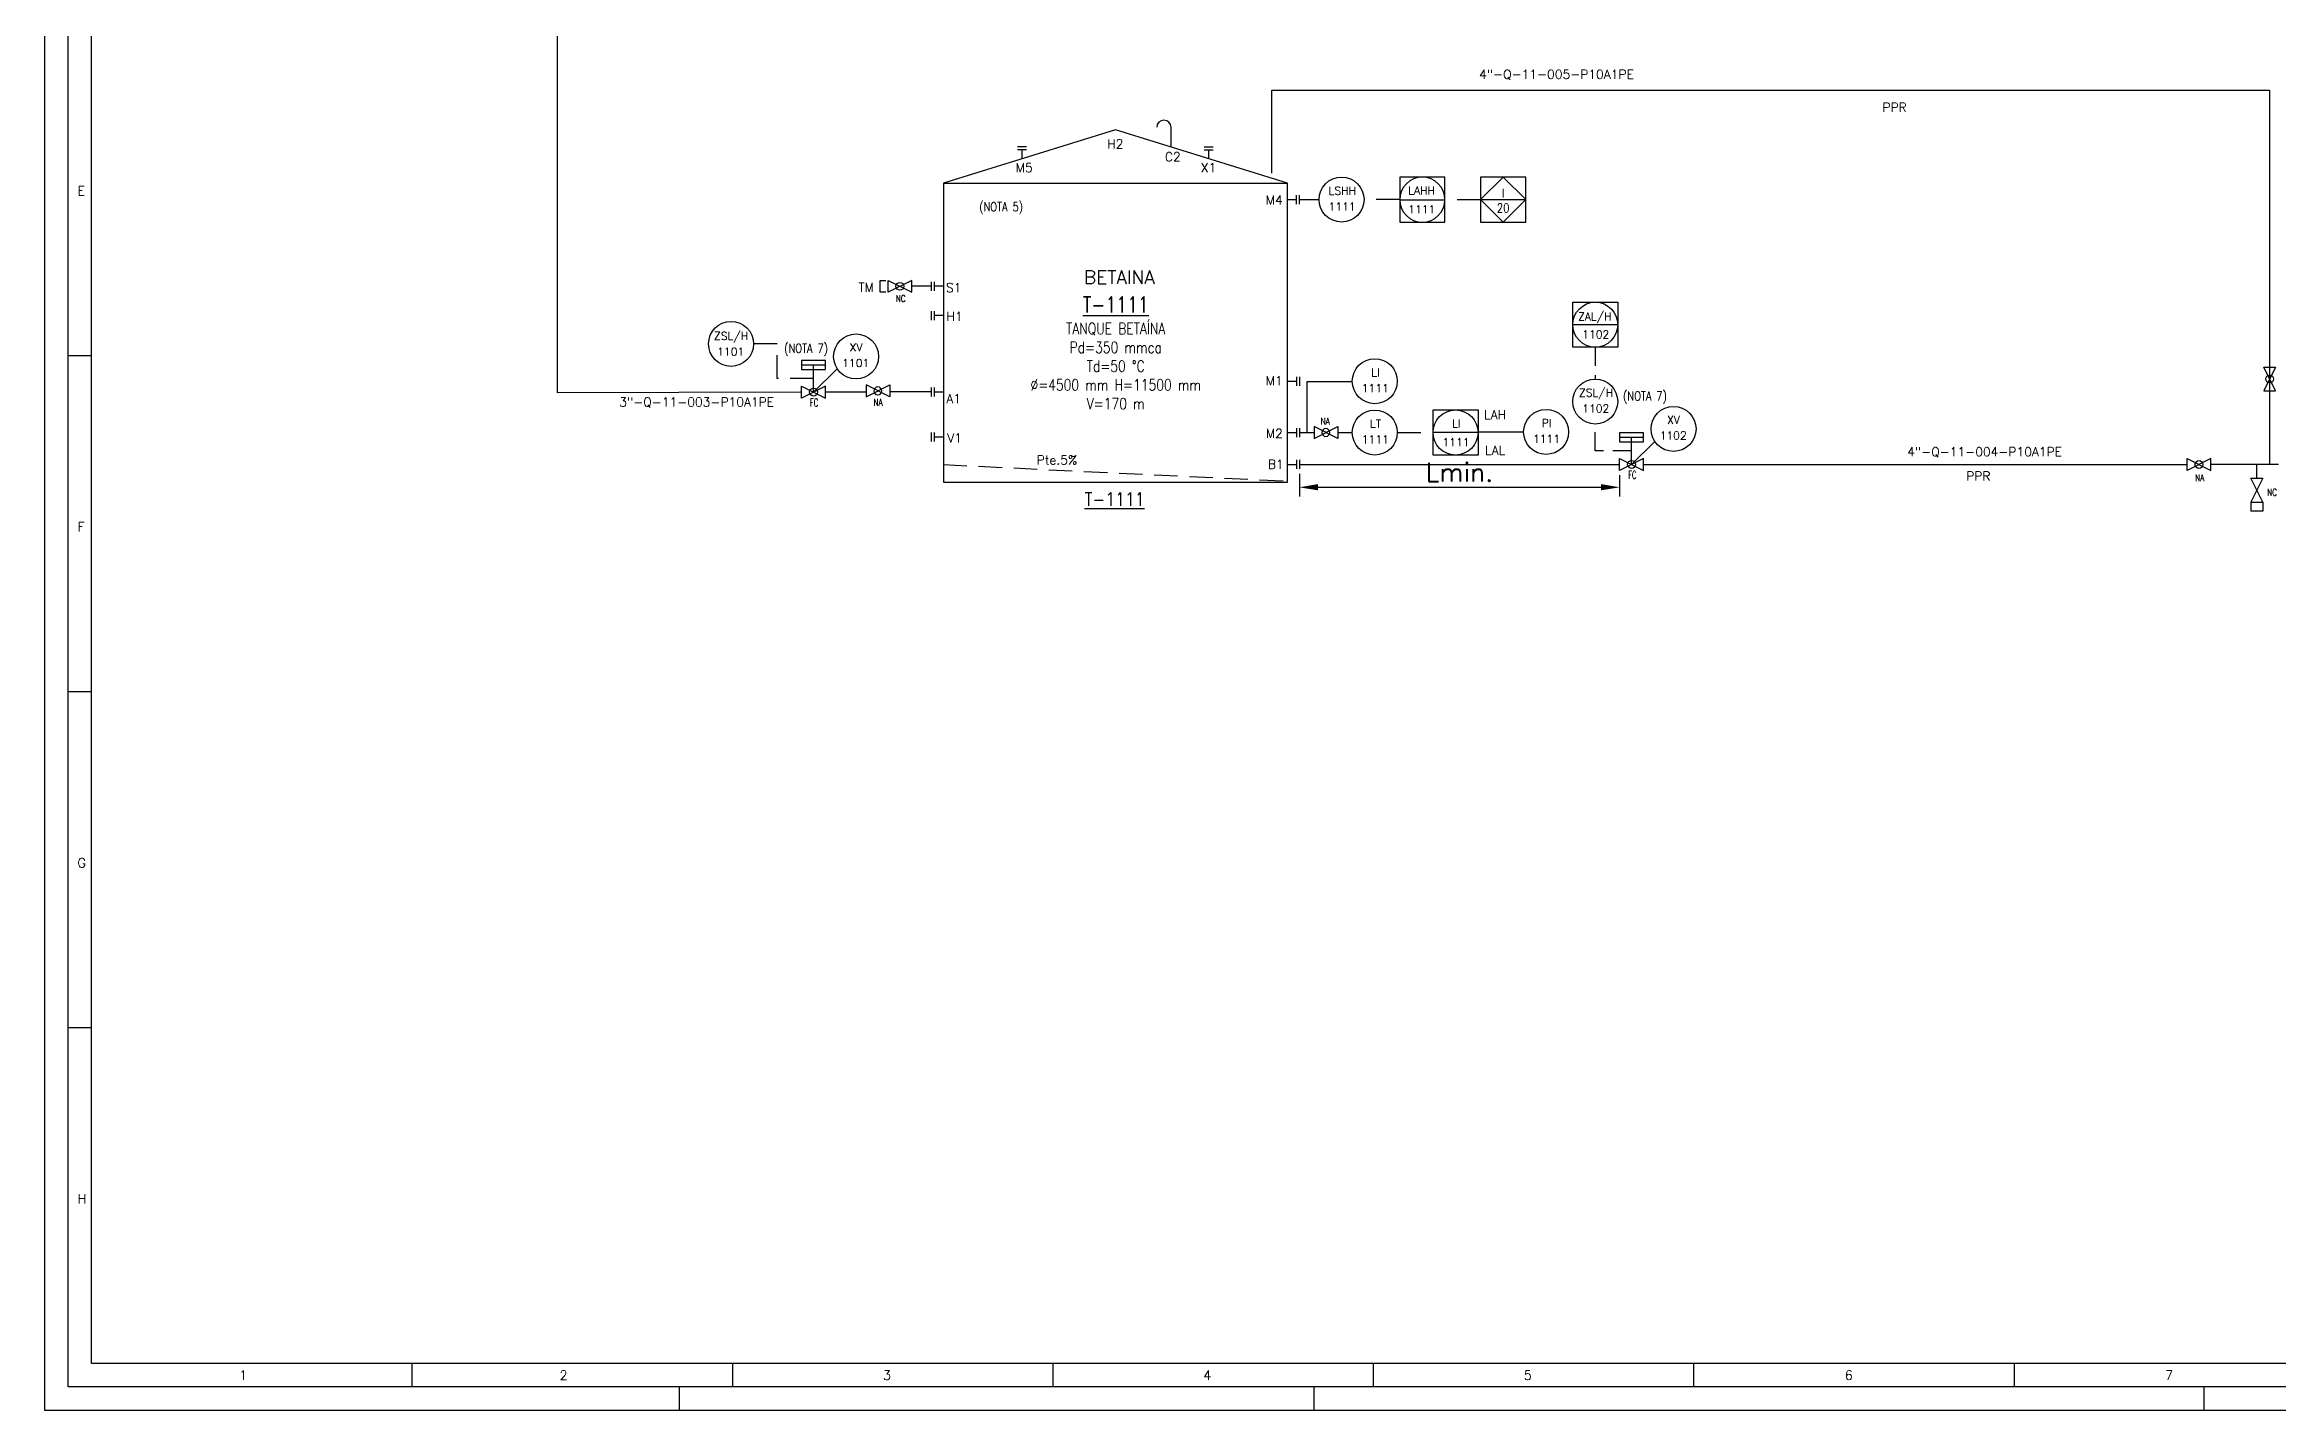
# Model space of a CAD drawing. Header units: millimetres. Extents: x 559 to 3993, y 623 to 920.
# Drawn here: x 3572.7 to 3810.8, y 622.9 to 768.5 of the extents above; entities that cross this region are included whole.
import ezdxf
from ezdxf.enums import TextEntityAlignment as Align

# ---------------------------------------------------------------- set-up
doc = ezdxf.new("R2010")
doc.units = ezdxf.units.MM
doc.linetypes.add('TRAZOS', pattern=[0.75, 0.5, -0.25])
for name, color, linetype in [('CAJETIN', 1, 'Continuous'), ('COTAS', 4, 'Continuous'), ('EQUIPOS', 5, 'Continuous'), ('EQUIPOS 02', 1, 'Continuous'), ('FORMATO', 7, 'Continuous'), ('INSTRUMENTOS', 1, 'Continuous'), ('TEX', 7, 'Continuous'), ('TEXTO-INSTRUMENTACION', 7, 'Continuous'), ('TEXTO-VALVULAS Y ACCESORIOS', 7, 'Continuous'), ('TUBERIA', 5, 'Continuous'), ('VALVULAS Y ACCESORIOS', 1, 'Continuous')]:
    doc.layers.add(name, color=color, linetype=linetype)
doc.styles.add('PY', font='ROMANS.shx')
doc.styles.add('PY1', font='ROMANS.shx', dxfattribs={"width": 0.8})
doc.styles.add('PY3', font='ROMANS.shx', dxfattribs={"width": 0.6})
doc.styles.add('TXT', font='txt')
doc.linetypes.add('SEÑAL_MECANICA2', pattern='A,4.411183,["o",PY,S=4.130212,R=360,X=0,Y=-1.374288],0.588817,-0.374158,["",PY,S=2,R=360,X=0,Y=-0.688262],-2.183682', length=7.55784)
doc.dimstyles.new('1-5', dxfattribs={"dimtxt": 2, "dimasz": 2, "dimexe": 1, "dimexo": 0.5, "dimgap": 0.6, "dimtad": 1, "dimdec": 0, "dimlfac": 5, "dimzin": 0, "dimdsep": 46, "dimtxsty": 'PY', "dimcen": 0.7, "dimclrd": 4, "dimclre": 4, "dimclrt": 7, "dimazin": 0, "dimtfac": 1, "dimtdec": 0, "dimtofl": 0, "dimtmove": 0, "dimatfit": 3, "dimfxl": 1, "dimtolj": 1, "dimtzin": 0, "dimarcsym": 0})

# ---------------------------------------------------------------- blocks, each defined once
blk = doc.blocks.new('VALV GLOB-V')
at = {"layer": 'INSTRUMENTOS', "color": 1, "flags": 128}
blk.add_lwpolyline([(5.7, -1.43), (5.7, 1.43), (0, -1.43), (0, 1.43)], close=True, dxfattribs=at)
at = {"layer": 'INSTRUMENTOS', "color": 1}
blk.add_circle((2.85, 0), 0.95, dxfattribs=at)
at = {"layer": 'INSTRUMENTOS', "color": 7, "linetype": 'SEÑAL_MECANICA2', "style": 'PY'}
blk.add_attdef('REF.', text='', height=2, dxfattribs=at).set_placement((3, -3.37), align=Align.MIDDLE)
blk = doc.blocks.new('SEÑAL CIR')
at = {"color": 1}
blk.add_circle((0, 5.7), 5.7, dxfattribs=at)
at = {"layer": 'INSTRUMENTOS', "linetype": 'Continuous', "style": 'PY', "flags": 4}
for p in [(0.18, 6.94), (0.13, 2.95)]:
    blk.add_attdef('---', text='', height=2, dxfattribs=at).set_placement(p, align=Align.CENTER)
blk = doc.blocks.new('SEÑAL CIRCU MARCO')
at = {"color": 1, "linetype": 'Continuous', "ltscale": 0.5}
blk.add_line((5.7, 5.7), (-5.7, 5.7), dxfattribs=at)
at = {"color": 1, "flags": 128}
blk.add_lwpolyline([(5.7, 0), (-5.7, 0), (-5.7, 11.4), (5.7, 11.4)], close=True, dxfattribs=at)
at = {"color": 1}
blk.add_circle((0, 5.7), 5.7, dxfattribs=at)
at = {"style": 'PY'}
for tag, p in [('XXX', (0.18, 7.98)), ('YYY', (0.13, 3.24))]:
    blk.add_attdef(tag, text='', height=2, dxfattribs=at).set_placement(p, align=Align.MIDDLE)
blk = doc.blocks.new('SECUENCIA PROGRAMADA EN SISTEMA DE CONTROL PLC')
at = {"layer": 'INSTRUMENTOS'}
blk.add_line((-5, 5), (5, 5), dxfattribs=at)
at = {"layer": 'INSTRUMENTOS', "flags": 128}
for points in [[(0, 0), (-5, 5), (0, 10), (5, 5)], [(-5, 0), (5, 0), (5, 10), (-5, 10)]]:
    blk.add_lwpolyline(points, close=True, dxfattribs=at)
at = {"layer": 'TEXTO-INSTRUMENTACION', "linetype": 'Continuous', "style": 'PY1', "width": 0.8}
for tag, p in [('XXX', (0.01, 6.43)), ('YYY', (0.01, 3.17))]:
    blk.add_attdef(tag, text='', height=2, dxfattribs=at).set_placement(p, align=Align.MIDDLE_CENTER)
blk = doc.blocks.new('*D18')
at = {"layer": 'COTAS', "color": 4, "lineweight": -2}
for p, q in [((3706.54, 722.78), (3706.54, 720.33)), ((3740.69, 722.62), (3740.69, 720.33)), ((3708.54, 721.33), (3738.69, 721.33))]:
    blk.add_line(p, q, dxfattribs=at)
at = {"layer": 'COTAS', "color": 4}
for points in [[(3708.54, 721.67), (3708.54, 721), (3706.54, 721.33)], [(3738.69, 721), (3738.69, 721.67), (3740.69, 721.33)]]:
    blk.add_solid(points, dxfattribs=at)
at = {"layer": 'Defpoints', "color": 0}
for p in [(3706.54, 723.28), (3740.69, 723.12), (3740.69, 721.33)]:
    blk.add_point(p, dxfattribs=at)
at = {"layer": 'COTAS', "color": 7, "insert": (3723.61, 722.93), "char_height": 2, "attachment_point": 5, "style": 'PY'}
blk.add_mtext('\\A1;Lmin.', dxfattribs=at)
blk = doc.blocks.new('VALV TIPO COMPUERTA')
at = {"layer": 'VALVULAS Y ACCESORIOS', "flags": 128}
blk.add_lwpolyline([(0, -1.33), (0, 1.33), (5.33, -1.33), (5.33, 1.33)], close=True, dxfattribs=at)
at = {"layer": 'TEXTO-VALVULAS Y ACCESORIOS', "linetype": 'SEÑAL_MECANICA2', "style": 'PY1', "width": 0.8}
blk.add_attdef('REF.', text='', height=2, dxfattribs=at).set_placement((2.94, -3.07), align=Align.MIDDLE)
blk = doc.blocks.new('TAPA ROSCADA S.W.')
at = {"layer": 'VALVULAS Y ACCESORIOS', "ltscale": 0.1}
for p, q in [((-0.75, 1), (0.75, 1)), ((0.75, 1), (0.75, -1)), ((-0.75, -1), (0.75, -1))]:
    blk.add_line(p, q, dxfattribs=at)
blk = doc.blocks.new('MARCO-A1')
at = {"layer": 'FORMATO', "color": 5}
for p, q in [((5, 225.25), (10, 225.25)), ((5, 153.5), (10, 153.5)), ((5, 81.75), (10, 81.75)), ((78.42, 10), (78.42, 5)), ((146.83, 10), (146.83, 5)), ((215.25, 10), (215.25, 5)), ((283.67, 10), (283.67, 5)), ((352.08, 10), (352.08, 5)), ((420.5, 10), (420.5, 5))]:
    blk.add_line(p, q, dxfattribs=at)
at = {"layer": 'FORMATO', "color": 1, "linetype": 'Continuous'}
for p, q in [((135.5, 5), (135.5, 0)), ((271, 5), (271, 0)), ((461, 5), (461, 0))]:
    blk.add_line(p, q, dxfattribs=at)
at = {"layer": 'FORMATO', "color": 1}
blk.add_lwpolyline([(0, 594), (841, 594), (841, 0), (0, 0)], close=True, dxfattribs=at)
at = {"layer": 'FORMATO', "color": 5}
blk.add_lwpolyline([(5, 589), (836, 589), (836, 5), (5, 5)], close=True, dxfattribs=at)
at = {"layer": 'FORMATO', "color": 8, "linetype": 'Continuous'}
blk.add_lwpolyline([(10, 584), (831, 584), (831, 10), (10, 10)], close=True, dxfattribs=at)
at = {"layer": 'FORMATO', "color": 1, "style": 'PY'}
for s, p in [('E', (7, 259.42)), ('F', (7, 187.67)), ('G', (7, 115.92)), ('H', (7, 44.17)), ('1', (41.52, 6.5)), ('2', (109.93, 6.5)), ('3', (178.99, 6.5)), ('4', (247.4, 6.5)), ('5', (315.82, 6.5)), ('6', (384.34, 6.5)), ('7', (452.75, 6.5))]:
    blk.add_text(s, height=2, dxfattribs=at).set_placement(p)

msp = doc.modelspace()

# ---------------------------------------------------------------- linework, layer by layer
at = {"color": 1}
for p, q in [((3706.54, 752.01), (3708.64, 752.01)), ((3667.31, 742.76), (3665.21, 742.76)), ((3654.74, 731.48), (3657.22, 733.92)), ((3706.54, 727.17), (3708.1, 727.17)), ((3710.62, 727.17), (3712.19, 727.17)), ((3741.97, 723.76), (3744.46, 726.2))]:
    msp.add_line(p, q, dxfattribs=at)
at = {"color": 1, "flags": 128}
msp.add_lwpolyline([(3662.43, 743.36), (3661.79, 743.36), (3661.79, 742.16), (3662.43, 742.16)], dxfattribs=at)
at = {"layer": 'CAJETIN', "color": 1, "linetype": 'TRAZOS', "ltscale": 5}
for p, q in [((3717.24, 752.01), (3713.44, 752.01)), ((3725.85, 752), (3722.05, 752)), ((3650.86, 736.62), (3648.34, 736.62)), ((3650.86, 732.93), (3650.86, 736.62)), ((3654.74, 732.93), (3650.86, 732.93)), ((3716.98, 727.17), (3720.79, 727.17)), ((3668.59, 723.75), (3705.27, 721.98))]:
    msp.add_line(p, q, dxfattribs=at)
at = {"layer": 'CAJETIN', "color": 1, "linetype": 'TRAZOS', "ltscale": 4}
for p, q in [((3738.09, 736.27), (3738.09, 732.87)), ((3738.09, 725.21), (3738.09, 728.07)), ((3741.97, 725.21), (3738.09, 725.21))]:
    msp.add_line(p, q, dxfattribs=at)
at = {"layer": 'EQUIPOS'}
for p, q in [((3686.93, 759.46), (3668.59, 753.76)), ((3705.27, 753.76), (3686.93, 759.46)), ((3668.59, 753.76), (3668.59, 749.52)), ((3705.27, 723.76), (3705.27, 753.76)), ((3668.59, 749.52), (3668.59, 721.88)), ((3705.27, 721.88), (3705.27, 723.76)), ((3706.54, 723.76), (3740.69, 723.76)), ((3743.25, 723.76), (3801.2, 723.76)), ((3668.59, 721.88), (3705.27, 721.88))]:
    msp.add_line(p, q, dxfattribs=at)
at = {"layer": 'EQUIPOS', "linetype": 'Continuous', "flags": 128}
msp.add_lwpolyline([(3692.86, 757.62), (3692.86, 759.72, 1), (3691.33, 759.72, -1)], format="xyb", dxfattribs=at)
at = {"layer": 'EQUIPOS 02', "color": 5}
msp.add_line((3668.59, 753.76), (3705.27, 753.76), dxfattribs=at)
at = {"layer": 'TUBERIA', "linetype": 'Continuous'}
for p, q in [((3676.98, 756.37), (3676.98, 757.32)), ((3696.87, 756.37), (3696.87, 757.32)), ((3705.27, 752.01), (3706.22, 752.01)), ((3668.59, 742.76), (3667.63, 742.76)), ((3668.59, 739.64), (3667.63, 739.64)), ((3668.59, 731.49), (3667.63, 731.49)), ((3705.27, 732.64), (3706.22, 732.64)), ((3668.59, 726.68), (3667.63, 726.68)), ((3705.27, 727.17), (3706.22, 727.17)), ((3705.27, 723.76), (3706.22, 723.76))]:
    msp.add_line(p, q, dxfattribs=at)
at = {"layer": 'TUBERIA', "color": 5, "linetype": 'Continuous'}
for p, q in [((3653.34, 731.47), (3627.39, 731.4)), ((3654.76, 731.49), (3654.72, 731.49)), ((3660.33, 731.49), (3656.02, 731.49)), ((3667.31, 731.5), (3662.86, 731.5)), ((3810.93, 723.76), (3803.73, 723.76))]:
    msp.add_line(p, q, dxfattribs=at)
at = {"layer": 'TUBERIA', "color": 1}
for p, q in [((3712.18, 732.59), (3707.34, 732.59)), ((3707.34, 732.59), (3707.34, 727.17)), ((3730.44, 727.19), (3725.6, 727.19))]:
    msp.add_line(p, q, dxfattribs=at)
at = {"layer": 'TUBERIA', "lineweight": 30}
msp.add_line((3808.65, 722.29), (3808.65, 723.76), dxfattribs=at)
at = {"layer": 'TUBERIA', "color": 5, "linetype": 'Continuous'}
for points in [[(3810, 836.87), (3810, 790.55), (3627.39, 790.55), (3627.39, 731.4)], [(3703.6, 754.83), (3703.6, 763.67), (3810, 763.67), (3810, 723.76)]]:
    msp.add_lwpolyline(points, dxfattribs=at)
at = {"layer": 'VALVULAS Y ACCESORIOS', "ltscale": 0.1}
for p, q in [((3677.46, 757.64), (3676.5, 757.64)), ((3677.46, 757.32), (3676.5, 757.32)), ((3696.39, 757.64), (3697.35, 757.64)), ((3696.39, 757.32), (3697.35, 757.32)), ((3706.22, 751.53), (3706.22, 752.49)), ((3706.54, 751.53), (3706.54, 752.49)), ((3667.31, 742.28), (3667.31, 743.24)), ((3667.63, 742.28), (3667.63, 743.24)), ((3667.31, 739.16), (3667.31, 740.12)), ((3667.63, 739.16), (3667.63, 740.12)), ((3667.31, 731.01), (3667.31, 731.97)), ((3667.63, 731.01), (3667.63, 731.97)), ((3706.22, 733.12), (3706.22, 732.16)), ((3706.54, 733.12), (3706.54, 732.16)), ((3667.31, 726.2), (3667.31, 727.16)), ((3667.63, 726.2), (3667.63, 727.16)), ((3706.22, 727.65), (3706.22, 726.69)), ((3706.54, 727.65), (3706.54, 726.69)), ((3706.22, 724.24), (3706.22, 723.28)), ((3706.54, 724.24), (3706.54, 723.28))]:
    msp.add_line(p, q, dxfattribs=at)
at = {"layer": 'VALVULAS Y ACCESORIOS'}
for p, q in [((3653.46, 734.38), (3656.02, 734.38)), ((3654.74, 731.48), (3654.74, 734.38)), ((3740.69, 726.66), (3743.25, 726.66)), ((3741.97, 723.76), (3741.97, 726.66))]:
    msp.add_line(p, q, dxfattribs=at)
at = {"layer": 'VALVULAS Y ACCESORIOS', "flags": 128}
for points in [[(3653.46, 734.86), (3653.46, 733.9), (3656.02, 733.9), (3656.02, 734.86)], [(3653.46, 730.84), (3653.46, 732.12), (3656.02, 730.84), (3656.02, 732.12)], [(3740.69, 727.14), (3740.69, 726.18), (3743.25, 726.18), (3743.25, 727.14)], [(3740.69, 723.12), (3740.69, 724.4), (3743.25, 723.12), (3743.25, 724.4)]]:
    msp.add_lwpolyline(points, close=True, dxfattribs=at)

# ---------------------------------------------------------------- block references
at = {"xscale": 0.499409123998651, "yscale": 0.499409123998651, "zscale": 0.499409123998651}
msp.add_blockref('MARCO-A1', (3572.75, 622.89), dxfattribs=at)
at = {"linetype": 'Continuous'}
ref = msp.add_blockref('SEÑAL CIR', (3711.04, 749.61), dxfattribs=dict(at, xscale=0.4210079999999652, yscale=0.4210079999999652, zscale=0.4210079999999652))
ref.add_attrib('---', 'LSHH', dxfattribs={"layer": 'INSTRUMENTOS', "color": 7, "linetype": 'Continuous', "height": 0.842, "style": 'PY'}).set_placement((3711.12, 752.53), align=Align.CENTER)
ref.add_attrib('---', '1111', dxfattribs={"layer": 'INSTRUMENTOS', "color": 7, "linetype": 'Continuous', "height": 0.842, "style": 'PY'}).set_placement((3711.09, 750.85), align=Align.CENTER)
ref = msp.add_blockref('SEÑAL CIRCU MARCO', (3719.65, 749.6), dxfattribs=dict(xscale=-0.421338438523635, yscale=0.4213384385235259, zscale=0.4213384385235925))
ref.add_attrib('XXX', 'LAHH', dxfattribs={"height": 0.843, "style": 'PY'}).set_placement((3719.57, 752.97), align=Align.MIDDLE)
ref.add_attrib('YYY', '1111', dxfattribs={"height": 0.843, "style": 'PY'}).set_placement((3719.59, 750.97), align=Align.MIDDLE)
ref = msp.add_blockref('SECUENCIA PROGRAMADA EN SISTEMA DE CONTROL PLC', (3728.26, 749.59), dxfattribs=dict(xscale=0.4826744018982209, yscale=0.4826744018982209, zscale=0.4826744018982209))
ref.add_attrib('XXX', 'I', dxfattribs={"layer": 'TEXTO-INSTRUMENTACION', "linetype": 'Continuous', "height": 0.965, "style": 'TXT'}).set_placement((3728.27, 752.7), align=Align.MIDDLE_CENTER)
ref.add_attrib('YYY', '20', dxfattribs={"layer": 'TEXTO-INSTRUMENTACION', "linetype": 'Continuous', "height": 0.965, "style": 'PY1', "width": 0.8}).set_placement((3728.27, 751.12), align=Align.MIDDLE_CENTER)
at = {"linetype": 'Continuous', "xscale": 0.4431663157893854, "yscale": 0.4431663157893854, "zscale": 0.4431663157893854}
for p in [(3662.68, 742.76), (3801.2, 723.76)]:
    msp.add_blockref('VALV GLOB-V', p, dxfattribs=at)
ref = msp.add_blockref('SEÑAL CIRCU MARCO', (3738.09, 736.27), dxfattribs=dict(xscale=0.4210079999999652, yscale=0.4210079999999652, zscale=0.4210079999999652))
ref.add_attrib('XXX', 'ZAL/H', dxfattribs={"height": 0.842, "style": 'PY'}).set_placement((3738.04, 739.49), align=Align.MIDDLE)
ref.add_attrib('YYY', '1102', dxfattribs={"height": 0.842, "style": 'PY'}).set_placement((3738.14, 737.63), align=Align.MIDDLE)
at = {"linetype": 'Continuous'}
ref = msp.add_blockref('SEÑAL CIR', (3645.94, 734.22), dxfattribs=dict(at, xscale=0.4210079999999652, yscale=0.4210079999999652, zscale=0.4210079999999652))
ref.add_attrib('---', 'ZSL/H', dxfattribs={"layer": 'INSTRUMENTOS', "color": 7, "linetype": 'Continuous', "height": 0.842, "style": 'PY'}).set_placement((3645.94, 737.05), align=Align.CENTER)
ref.add_attrib('---', '1101', dxfattribs={"layer": 'INSTRUMENTOS', "color": 7, "linetype": 'Continuous', "height": 0.842, "style": 'PY'}).set_placement((3645.9, 735.37), align=Align.CENTER)
ref = msp.add_blockref('SEÑAL CIR', (3659.27, 732.88), dxfattribs=dict(at, xscale=0.4210079999999652, yscale=0.4210079999999652, zscale=0.4210079999999652))
ref.add_attrib('---', 'XV', dxfattribs={"layer": 'INSTRUMENTOS', "color": 7, "linetype": 'Continuous', "height": 0.842, "style": 'PY'}).set_placement((3659.27, 735.83), align=Align.CENTER)
ref.add_attrib('---', '1101', dxfattribs={"layer": 'INSTRUMENTOS', "color": 7, "linetype": 'Continuous', "height": 0.842, "style": 'PY'}).set_placement((3659.23, 734.16), align=Align.CENTER)
ref = msp.add_blockref('SEÑAL CIR', (3714.58, 730.24), dxfattribs=dict(at, xscale=0.4210079999999652, yscale=0.4210079999999652, zscale=0.4210079999999652))
ref.add_attrib('---', 'LI', dxfattribs={"layer": 'INSTRUMENTOS', "color": 7, "linetype": 'Continuous', "height": 0.842, "style": 'PY'}).set_placement((3714.66, 733.16), align=Align.CENTER)
ref.add_attrib('---', '1111', dxfattribs={"layer": 'INSTRUMENTOS', "color": 7, "linetype": 'Continuous', "height": 0.842, "style": 'PY'}).set_placement((3714.64, 731.48), align=Align.CENTER)
for name, p, xscale, yscale, zscale, rotation in [('VALV GLOB-V', (3810, 734.14), 0.4431663157893854, 0.4431663157893854, 0.4431663157893854, 270), ('VALV GLOB-V', (3660.33, 731.61), -0.4431663157893854, 0.4431663157894946, 0.4431663157894525, 180), ('VALV GLOB-V', (3708.1, 727.17), -0.4431663157893854, 0.4431663157894946, 0.4431663157894525, 180), ('VALV TIPO COMPUERTA', (3808.65, 722.29), 0.48, 0.48, 0.48, 270)]:
    msp.add_blockref(name, p, dxfattribs=dict(at, xscale=xscale, yscale=yscale, zscale=zscale, rotation=rotation))
ref = msp.add_blockref('VALV GLOB-V', (3653.46, 731.48), dxfattribs=dict(at, xscale=0.4491230315786743, yscale=0.4491230315786743, zscale=0.4491230315786743))
ref.add_attrib('REF.', 'FC', dxfattribs={"layer": 'INSTRUMENTOS', "color": 7, "linetype": 'SEÑAL_MECANICA2', "height": 0.853, "style": 'PY3', "width": 0.6}).set_placement((3654.8, 730.36), align=Align.MIDDLE)
ref = msp.add_blockref('SEÑAL CIR', (3738.09, 728.07), dxfattribs=dict(at, xscale=0.4210079999999652, yscale=0.4210079999999652, zscale=0.4210079999999652))
ref.add_attrib('---', 'ZSL/H', dxfattribs={"layer": 'INSTRUMENTOS', "color": 7, "linetype": 'Continuous', "height": 0.842, "style": 'PY'}).set_placement((3738.17, 730.99), align=Align.CENTER)
ref.add_attrib('---', '1102', dxfattribs={"layer": 'INSTRUMENTOS', "color": 7, "linetype": 'Continuous', "height": 0.842, "style": 'PY'}).set_placement((3738.14, 729.31), align=Align.CENTER)
ref = msp.add_blockref('SEÑAL CIR', (3714.58, 724.77), dxfattribs=dict(at, xscale=0.4210079999999652, yscale=0.4210079999999652, zscale=0.4210079999999652))
ref.add_attrib('---', 'LT', dxfattribs={"layer": 'INSTRUMENTOS', "color": 7, "linetype": 'Continuous', "height": 0.842, "style": 'PY'}).set_placement((3714.66, 727.69), align=Align.CENTER)
ref.add_attrib('---', '1111', dxfattribs={"layer": 'INSTRUMENTOS', "color": 7, "linetype": 'Continuous', "height": 0.842, "style": 'PY'}).set_placement((3714.64, 726.01), align=Align.CENTER)
at = {"xscale": 0.4213384385235259, "yscale": 0.4213384385235259, "zscale": 0.4213384385235259}
msp.add_blockref('SEÑAL CIRCU MARCO', (3723.19, 724.77), dxfattribs=at).add_auto_attribs({'XXX': 'LI', 'YYY': '1111'})
at = {"linetype": 'Continuous'}
ref = msp.add_blockref('SEÑAL CIR', (3732.85, 724.83), dxfattribs=dict(at, xscale=0.4210079999999652, yscale=0.4210079999999652, zscale=0.4210079999999652))
ref.add_attrib('---', 'PI', dxfattribs={"layer": 'INSTRUMENTOS', "color": 7, "linetype": 'Continuous', "height": 0.842, "style": 'PY'}).set_placement((3732.92, 727.75), align=Align.CENTER)
ref.add_attrib('---', '1111', dxfattribs={"layer": 'INSTRUMENTOS', "color": 7, "linetype": 'Continuous', "height": 0.842, "style": 'PY'}).set_placement((3732.9, 726.08), align=Align.CENTER)
ref = msp.add_blockref('SEÑAL CIR', (3746.44, 725.15), dxfattribs=dict(at, xscale=0.4210079999999652, yscale=0.4210079999999652, zscale=0.4210079999999652))
ref.add_attrib('---', 'XV', dxfattribs={"layer": 'INSTRUMENTOS', "color": 7, "linetype": 'Continuous', "height": 0.842, "style": 'PY'}).set_placement((3746.44, 728.11), align=Align.CENTER)
ref.add_attrib('---', '1102', dxfattribs={"layer": 'INSTRUMENTOS', "color": 7, "linetype": 'Continuous', "height": 0.842, "style": 'PY'}).set_placement((3746.4, 726.43), align=Align.CENTER)
ref = msp.add_blockref('VALV GLOB-V', (3740.69, 723.76), dxfattribs=dict(at, xscale=0.4491230315786743, yscale=0.4491230315786743, zscale=0.4491230315786743))
ref.add_attrib('REF.', 'FC', dxfattribs={"layer": 'INSTRUMENTOS', "color": 7, "linetype": 'SEÑAL_MECANICA2', "height": 0.853, "style": 'PY3', "width": 0.6}).set_placement((3742.04, 722.64), align=Align.MIDDLE)
at = {"color": 1, "linetype": 'Continuous', "xscale": 0.6400003199999629, "yscale": 0.6400003199999629, "zscale": 0.6400003199999629, "rotation": 270}
msp.add_blockref('TAPA ROSCADA S.W.', (3808.65, 719.25), dxfattribs=at)

# ---------------------------------------------------------------- texts
at = {"layer": 'CAJETIN', "color": 6, "linetype": 'Continuous', "style": 'PY', "width": 0.85}
msp.add_text('%%UT-1111', height=1.44, dxfattribs=at).set_placement((3686.84, 719.35), align=Align.CENTER)
at = {"layer": 'CAJETIN', "color": 5, "linetype": 'Continuous', "insert": (3686.96, 741.65), "char_height": 1.68, "width": 31.8599, "attachment_point": 2, "style": 'PY1'}
msp.add_mtext('{\\LT-1111\\P\\H0.7143x;\\l\\C7;TANQUE BETAÍNA\\PPd=350 mmca\\PTd=50 °C\\C5;\\P\\C7;%%C=4500 mm H=11500 mm\\PV=170 m}', dxfattribs=at)
at = {"layer": 'EQUIPOS', "color": 6, "insert": (3687.34, 744.46), "char_height": 1.44, "width": 18.9239, "attachment_point": 2, "style": 'PY'}
msp.add_mtext('BETAINA', dxfattribs=at)
at = {"layer": 'TEX', "color": 7, "attachment_point": 5, "style": 'PY1'}
for s, insert, char_height, width in [('(NOTA 5)', (3674.74, 751.08), 0.96, 13.7297), ('NC', (3664.03, 741.46), 0.714, 10.2133), ('(NOTA 7)', (3653.94, 735.98), 0.96, 13.7297), ('(NOTA 7)', (3743.39, 730.9), 0.96, 13.7297), ('NA', (3661.61, 730.39), 0.714, 10.2133), ('NA', (3709.29, 728.37), 0.714, 10.2133), ('NA', (3802.54, 722.35), 0.714, 10.2133), ('NC', (3810.26, 720.79), 0.714, 10.2133)]:
    msp.add_mtext(s, dxfattribs=dict(at, insert=insert, char_height=char_height, width=width))
at = {"layer": 'TEXTO-VALVULAS Y ACCESORIOS', "style": 'PY'}
for s, p in [('4"-Q-11-005-P10A1PE', (3733.96, 764.89)), ('PPR', (3770.01, 761.37)), ('3"-Q-11-003-P10A1PE', (3642.28, 729.94)), ('4"-Q-11-004-P10A1PE', (3779.61, 724.63)), ('PPR', (3778.94, 722.04))]:
    msp.add_text(s, height=0.96, dxfattribs=at).set_placement(p, align=Align.CENTER)
at = {"layer": 'TEXTO-VALVULAS Y ACCESORIOS', "color": 7, "linetype": 'Continuous', "insert": (3678.53, 724.72), "char_height": 0.96, "width": 7.1887, "attachment_point": 1, "style": 'PY'}
msp.add_mtext('Pte.5%', dxfattribs=at)
at = {"layer": 'TEXTO-VALVULAS Y ACCESORIOS', "color": 7, "linetype": 'Continuous', "style": 'PY', "flags": 4}
for tag, p in [('H2', (3686.91, 757.47)), ('M5', (3677.19, 754.94)), ('C2', (3693.04, 756.09)), ('X1', (3696.85, 754.94)), ('M4', (3703.86, 751.49)), ('TM', (3660.34, 742.18)), ('S1', (3669.68, 742.13)), ('H1', (3669.77, 739.07)), ('A1', (3669.68, 730.3)), ('M1', (3703.86, 732.22)), ('LAH', (3727.41, 728.6)), ('V1', (3669.77, 726.11)), ('M2', (3703.87, 726.59)), ('B1', (3704.02, 723.31)), ('LAL', (3727.41, 724.78))]:
    msp.add_attdef(tag, text='---', height=0.96, dxfattribs=at).set_placement(p, align=Align.CENTER)

# ---------------------------------------------------------------- dimensions: what is measured, and where the dimension line sits
at = {"layer": 'COTAS', "color": 1}
dim = msp.add_linear_dim(base=(3740.69, 721.33), p1=(3706.54, 723.28), p2=(3740.69, 723.12), text='Lmin.', dimstyle='1-5', dxfattribs=at)
dim.commit()
dim.dimension.update_dxf_attribs({"geometry": '*D18', "text_midpoint": (3723.61, 721.33), "dimtype": 160})

doc.saveas('drawing.dxf')
